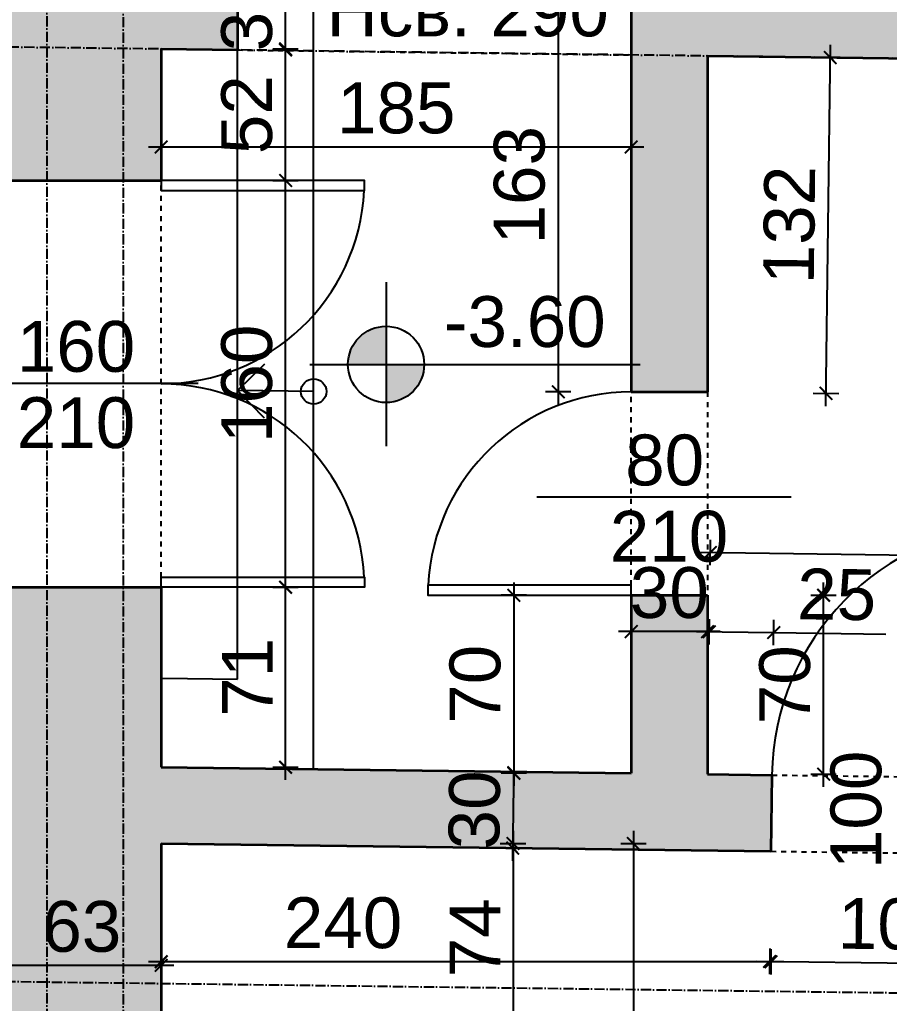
# Model space of a CAD drawing. Header units: inches. Extents: x -72385 to 39588, y -6525 to 66685.
# Drawn here: x -47195.6 to -46853.2, y 30068.7 to 30455.5 of the extents above; entities that cross this region are included whole.
import ezdxf

# ---------------------------------------------------------------- set-up
doc = ezdxf.new("R2010")
doc.units = ezdxf.units.IN
doc.header["$MEASUREMENT"] = 0
doc.linetypes.add('DashDot', pattern=[0.6, 0.4, -0.1, 0, -0.1])
doc.linetypes.add('Hidden', pattern=[0.4, 0.2, -0.2])
for name, color, linetype, lineweight in [('Врати', 251, 'Continuous', 25), ('Изгледни линии', 253, 'Continuous', 25), ('Линия на разрез', 252, 'DashDot', 25), ('Надписи Hсв', 252, 'Continuous', 25), ('Надписи врати', 252, 'Continuous', 25), ('Надписи коти вътрешни', 252, 'Continuous', 25), ('Надписи нива', 252, 'Continuous', 25), ('Оси', 252, 'DashDot', 25), ('Пунктир', 253, 'Hidden', 25), ('Разрезни линии', 7, 'Continuous', 35), ('Щрих стени', 254, 'Continuous', 25)]:
    doc.layers.add(name, color=color, linetype=linetype, lineweight=lineweight)
doc.styles.add('Arial Regular', font='arial.ttf')
doc.styles.get("Standard").update_dxf_attribs({"font": 'arial.ttf'})
doc.dimstyles.new('Annotative', dxfattribs={"dimscale": 0, "dimtxt": 20, "dimasz": 5, "dimexe": 5, "dimexo": 5, "dimgap": 5, "dimtad": 1, "dimdec": 0, "dimzin": 0, "dimdsep": 46, "dimtxsty": 'Standard', "dimblk": 'ARCHTICK', "dimcen": 5, "dimdle": 5, "dimadec": 0, "dimazin": 0, "dimtfac": 1, "dimtdec": 0, "dimtofl": 0, "dimtmove": 0, "dimatfit": 3, "dimldrblk": 'ARCHTICK', "dimfxl": 5, "dimfxlon": 1, "dimtolj": 1, "dimtzin": 0, "dimarcsym": 1})

# ---------------------------------------------------------------- blocks, each defined once
blk = doc.blocks.new('_ArchTick')
at = {"color": 0, "linetype": 'ByBlock', "const_width": 0.15}
blk.add_lwpolyline([(-0.5, -0.5), (0.5, 0.5)], dxfattribs=at)
blk = doc.blocks.new('*D110')
at = {"layer": 'Defpoints', "color": 0, "ltscale": 50, "transparency": 16777216}
for p in [(-47139.84, 30131.5), (-47139.84, 30057.29), (-47001.37, 30057.29)]:
    blk.add_point(p, dxfattribs=at)
at = {"layer": 'Надписи коти вътрешни', "color": 0, "lineweight": -2, "ltscale": 50, "transparency": 16777216}
for p, q in [((-47001.37, 30136.5), (-47001.37, 30052.29)), ((-47006.37, 30131.5), (-46996.37, 30131.5)), ((-47006.37, 30057.29), (-46996.37, 30057.29))]:
    blk.add_line(p, q, dxfattribs=at)
at = {"layer": 'Надписи коти вътрешни', "color": 0, "lineweight": -2, "ltscale": 50, "transparency": 16777216, "xscale": 5, "yscale": 5, "zscale": 5}
for p, rotation in [((-47001.37, 30131.5), 90), ((-47001.37, 30057.29), 270)]:
    blk.add_blockref('_ArchTick', p, dxfattribs=dict(at, rotation=rotation))
at = {"layer": 'Надписи коти вътрешни', "color": 0, "ltscale": 50, "transparency": 16777216, "insert": (-47016.37, 30094.39), "char_height": 20, "attachment_point": 5, "rotation": 90}
blk.add_mtext('\\A1;74', dxfattribs=at)
blk = doc.blocks.new('*D4236')
at = {"layer": 'Defpoints', "color": 0, "ltscale": 50, "transparency": 16777216}
for p in [(-47202.34, 30083.57), (-47202.34, 30057.29), (-47139.84, 30057.29)]:
    blk.add_point(p, dxfattribs=at)
at = {"layer": 'Надписи коти вътрешни', "color": 0, "lineweight": -2, "ltscale": 50, "transparency": 16777216}
for p, q in [((-47202.34, 30078.57), (-47202.34, 30088.57)), ((-47139.84, 30078.57), (-47139.84, 30088.57)), ((-47134.84, 30083.57), (-47207.34, 30083.57))]:
    blk.add_line(p, q, dxfattribs=at)
at = {"layer": 'Надписи коти вътрешни', "color": 0, "lineweight": -2, "ltscale": 50, "transparency": 16777216, "xscale": 5, "yscale": 5, "zscale": 5, "rotation": 180}
blk.add_blockref('_ArchTick', (-47202.34, 30083.57), dxfattribs=at)
at = {"layer": 'Надписи коти вътрешни', "color": 0, "lineweight": -2, "ltscale": 50, "transparency": 16777216, "xscale": 5, "yscale": 5, "zscale": 5}
blk.add_blockref('_ArchTick', (-47139.84, 30083.57), dxfattribs=at)
at = {"layer": 'Надписи коти вътрешни', "color": 0, "ltscale": 50, "transparency": 16777216, "insert": (-47171.09, 30098.79), "char_height": 20, "attachment_point": 5}
blk.add_mtext('\\A1;63', dxfattribs=at)
blk = doc.blocks.new('*D111')
at = {"layer": 'Defpoints', "color": 0, "ltscale": 50, "transparency": 16777216}
for p in [(-47139.84, 30131.5), (-47139.84, 29861.48), (-46953.98, 29861.48)]:
    blk.add_point(p, dxfattribs=at)
at = {"layer": 'Надписи коти вътрешни', "color": 0, "lineweight": -2, "ltscale": 50, "transparency": 16777216}
for p, q in [((-46953.98, 30136.5), (-46953.98, 29856.48)), ((-46958.98, 30131.5), (-46948.98, 30131.5)), ((-46958.98, 29861.48), (-46948.98, 29861.48))]:
    blk.add_line(p, q, dxfattribs=at)
at = {"layer": 'Надписи коти вътрешни', "color": 0, "lineweight": -2, "ltscale": 50, "transparency": 16777216, "xscale": 5, "yscale": 5, "zscale": 5}
for p, rotation in [((-46953.98, 30131.5), 90), ((-46953.98, 29861.48), 270)]:
    blk.add_blockref('_ArchTick', p, dxfattribs=dict(at, rotation=rotation))
at = {"layer": 'Надписи коти вътрешни', "color": 0, "ltscale": 50, "transparency": 16777216, "insert": (-46969.19, 29996.49), "char_height": 20, "attachment_point": 5, "rotation": 90}
blk.add_mtext('\\A1;270', dxfattribs=at)
blk = doc.blocks.new('*D4007')
at = {"layer": 'Defpoints', "color": 0, "ltscale": 50, "transparency": 16777216}
for p in [(-46899.84, 30128.44), (-46799.84, 30127.17), (-46800.39, 30083.89)]:
    blk.add_point(p, dxfattribs=at)
at = {"layer": 'Надписи коти вътрешни', "color": 0, "lineweight": -2, "ltscale": 50, "transparency": 16777216}
for p, q in [((-46900.32, 30090.16), (-46900.45, 30080.16)), ((-46800.32, 30088.89), (-46800.45, 30078.89)), ((-46905.39, 30085.23), (-46795.39, 30083.83))]:
    blk.add_line(p, q, dxfattribs=at)
at = {"layer": 'Надписи коти вътрешни', "color": 0, "lineweight": -2, "ltscale": 50, "transparency": 16777216, "xscale": 5, "yscale": 5, "zscale": 5}
for p, rotation in [((-46900.39, 30085.16), 179.2706286525359), ((-46800.39, 30083.89), 359.2706286525359)]:
    blk.add_blockref('_ArchTick', p, dxfattribs=dict(at, rotation=rotation))
at = {"layer": 'Надписи коти вътрешни', "color": 0, "ltscale": 50, "transparency": 16777216, "insert": (-46850.19, 30099.74), "char_height": 20, "attachment_point": 5, "rotation": 359.2706}
blk.add_mtext('\\A1;100', dxfattribs=at)
blk = doc.blocks.new('*D7182')
at = {"layer": 'Defpoints', "color": 0, "ltscale": 50, "transparency": 16777216}
for p in [(-47139.84, 30131.5), (-46899.84, 30128.44), (-47139.84, 30085)]:
    blk.add_point(p, dxfattribs=at)
at = {"layer": 'Надписи коти вътрешни', "color": 0, "lineweight": -2, "ltscale": 50, "transparency": 16777216}
for p, q in [((-47139.84, 30090), (-47139.84, 30080)), ((-46899.84, 30090), (-46899.84, 30080)), ((-46894.84, 30085), (-47144.84, 30085))]:
    blk.add_line(p, q, dxfattribs=at)
at = {"layer": 'Надписи коти вътрешни', "color": 0, "lineweight": -2, "ltscale": 50, "transparency": 16777216, "xscale": 5, "yscale": 5, "zscale": 5, "rotation": 180}
blk.add_blockref('_ArchTick', (-47139.84, 30085), dxfattribs=at)
at = {"layer": 'Надписи коти вътрешни', "color": 0, "lineweight": -2, "ltscale": 50, "transparency": 16777216, "xscale": 5, "yscale": 5, "zscale": 5}
blk.add_blockref('_ArchTick', (-46899.84, 30085), dxfattribs=at)
at = {"layer": 'Надписи коти вътрешни', "color": 0, "ltscale": 50, "transparency": 16777216, "insert": (-47068.28, 30100.22), "char_height": 20, "attachment_point": 5}
blk.add_mtext('\\A1;240', dxfattribs=at)
blk = doc.blocks.new('*D7176')
at = {"layer": 'Defpoints', "color": 0, "ltscale": 50, "transparency": 16777216}
for p in [(-46898.74, 30214.48), (-46924.84, 30158.77), (-46899.46, 30158.44)]:
    blk.add_point(p, dxfattribs=at)
at = {"layer": 'Надписи коти вътрешни', "color": 0, "lineweight": -2, "ltscale": 50, "transparency": 16777216}
for p, q in [((-46924.19, 30209.8), (-46924.06, 30219.8)), ((-46898.81, 30209.48), (-46898.68, 30219.48)), ((-46929.12, 30214.87), (-46898.74, 30214.48)), ((-46898.74, 30214.48), (-46854.61, 30213.92))]:
    blk.add_line(p, q, dxfattribs=at)
at = {"layer": 'Надписи коти вътрешни', "color": 0, "lineweight": -2, "ltscale": 50, "transparency": 16777216, "xscale": 5, "yscale": 5, "zscale": 5}
for p, rotation in [((-46924.12, 30214.8), 179.2706286525301), ((-46898.74, 30214.48), 359.2706286525301)]:
    blk.add_blockref('_ArchTick', p, dxfattribs=dict(at, rotation=rotation))
at = {"layer": 'Надписи коти вътрешни', "color": 0, "ltscale": 50, "transparency": 16777216, "insert": (-46873.98, 30229.38), "char_height": 20, "attachment_point": 5, "rotation": 359.2706}
blk.add_mtext('\\A1;25', dxfattribs=at)
blk = doc.blocks.new('*D4294')
at = {"layer": 'Defpoints', "color": 0, "ltscale": 50, "transparency": 16777216}
for p in [(-46924.84, 30229.15), (-46879.12, 30229.15), (-46924.84, 30158.77)]:
    blk.add_point(p, dxfattribs=at)
at = {"layer": 'Надписи коти вътрешни', "color": 0, "lineweight": -2, "ltscale": 50, "transparency": 16777216}
for p, q in [((-46879.12, 30153.77), (-46879.12, 30234.15)), ((-46884.12, 30229.15), (-46874.12, 30229.15)), ((-46884.12, 30158.77), (-46874.12, 30158.77))]:
    blk.add_line(p, q, dxfattribs=at)
at = {"layer": 'Надписи коти вътрешни', "color": 0, "lineweight": -2, "ltscale": 50, "transparency": 16777216, "xscale": 5, "yscale": 5, "zscale": 5}
for p, rotation in [((-46879.12, 30229.15), 90), ((-46879.12, 30158.77), 270)]:
    blk.add_blockref('_ArchTick', p, dxfattribs=dict(at, rotation=rotation))
at = {"layer": 'Надписи коти вътрешни', "color": 0, "ltscale": 50, "transparency": 16777216, "insert": (-46894.33, 30193.96), "char_height": 20, "attachment_point": 5, "rotation": 90}
blk.add_mtext('\\A1;70', dxfattribs=at)
blk = doc.blocks.new('*D231')
at = {"layer": 'Defpoints', "color": 0, "ltscale": 50, "transparency": 16777216}
for p in [(-46923.16, 30441.27), (-46876.51, 30440.67), (-46924.84, 30309.16)]:
    blk.add_point(p, dxfattribs=at)
at = {"layer": 'Надписи коти вътрешни', "color": 0, "lineweight": -2, "ltscale": 50, "transparency": 16777216}
for p, q in [((-46878.26, 30303.57), (-46876.45, 30445.67)), ((-46881.51, 30440.74), (-46871.51, 30440.61)), ((-46883.19, 30308.63), (-46873.19, 30308.5))]:
    blk.add_line(p, q, dxfattribs=at)
at = {"layer": 'Надписи коти вътрешни', "color": 0, "lineweight": -2, "ltscale": 50, "transparency": 16777216, "xscale": 5, "yscale": 5, "zscale": 5}
for p, rotation in [((-46876.51, 30440.67), 89.2706286525412), ((-46878.19, 30308.57), 269.2706286525412)]:
    blk.add_blockref('_ArchTick', p, dxfattribs=dict(at, rotation=rotation))
at = {"layer": 'Надписи коти вътрешни', "color": 0, "ltscale": 50, "transparency": 16777216, "insert": (-46892.57, 30374.81), "char_height": 20, "attachment_point": 5, "rotation": 89.2706}
blk.add_mtext('\\A1;132', dxfattribs=at)
blk = doc.blocks.new('*D232')
at = {"layer": 'Defpoints', "color": 0, "ltscale": 50, "transparency": 16777216}
for p in [(-46954.84, 30405.49), (-47139.84, 30161.5), (-46954.84, 30161.5)]:
    blk.add_point(p, dxfattribs=at)
at = {"layer": 'Надписи коти вътрешни', "color": 0, "lineweight": -2, "ltscale": 50, "transparency": 16777216}
for p, q in [((-47139.84, 30400.49), (-47139.84, 30410.49)), ((-46954.84, 30400.49), (-46954.84, 30410.49)), ((-47144.84, 30405.49), (-46949.84, 30405.49))]:
    blk.add_line(p, q, dxfattribs=at)
at = {"layer": 'Надписи коти вътрешни', "color": 0, "lineweight": -2, "ltscale": 50, "transparency": 16777216, "xscale": 5, "yscale": 5, "zscale": 5, "rotation": 180}
blk.add_blockref('_ArchTick', (-47139.84, 30405.49), dxfattribs=at)
at = {"layer": 'Надписи коти вътрешни', "color": 0, "lineweight": -2, "ltscale": 50, "transparency": 16777216, "xscale": 5, "yscale": 5, "zscale": 5}
blk.add_blockref('_ArchTick', (-46954.84, 30405.49), dxfattribs=at)
at = {"layer": 'Надписи коти вътрешни', "color": 0, "ltscale": 50, "transparency": 16777216, "insert": (-47047.34, 30420.7), "char_height": 20, "attachment_point": 5}
blk.add_mtext('\\A1;185', dxfattribs=at)
blk = doc.blocks.new('*D3959')
at = {"layer": 'Defpoints', "color": 0, "ltscale": 50, "transparency": 16777216}
for p in [(-46954.84, 30471.67), (-46983.58, 30309.16), (-46954.84, 30309.16)]:
    blk.add_point(p, dxfattribs=at)
at = {"layer": 'Надписи коти вътрешни', "color": 0, "lineweight": -2, "ltscale": 50, "transparency": 16777216}
for p, q in [((-46983.58, 30476.67), (-46983.58, 30304.16)), ((-46978.58, 30471.67), (-46988.58, 30471.67)), ((-46978.58, 30309.16), (-46988.58, 30309.16))]:
    blk.add_line(p, q, dxfattribs=at)
at = {"layer": 'Надписи коти вътрешни', "color": 0, "lineweight": -2, "ltscale": 50, "transparency": 16777216, "xscale": 5, "yscale": 5, "zscale": 5}
for p, rotation in [((-46983.58, 30471.67), 90), ((-46983.58, 30309.16), 270)]:
    blk.add_blockref('_ArchTick', p, dxfattribs=dict(at, rotation=rotation))
at = {"layer": 'Надписи коти вътрешни', "color": 0, "ltscale": 50, "transparency": 16777216, "insert": (-46998.8, 30390.42), "char_height": 20, "attachment_point": 5, "rotation": 90}
blk.add_mtext('\\A1;163', dxfattribs=at)
blk = doc.blocks.new('*D7185')
at = {"layer": 'Defpoints', "color": 0, "ltscale": 50, "transparency": 16777216}
for p in [(-46954.84, 30229.15), (-47001.02, 30159.15), (-46954.84, 30159.15)]:
    blk.add_point(p, dxfattribs=at)
at = {"layer": 'Надписи коти вътрешни', "color": 0, "lineweight": -2, "ltscale": 50, "transparency": 16777216}
for p, q in [((-47001.02, 30234.15), (-47001.02, 30154.15)), ((-46996.02, 30229.15), (-47006.02, 30229.15)), ((-46996.02, 30159.15), (-47006.02, 30159.15))]:
    blk.add_line(p, q, dxfattribs=at)
at = {"layer": 'Надписи коти вътрешни', "color": 0, "lineweight": -2, "ltscale": 50, "transparency": 16777216, "xscale": 5, "yscale": 5, "zscale": 5}
for p, rotation in [((-47001.02, 30229.15), 90), ((-47001.02, 30159.15), 270)]:
    blk.add_blockref('_ArchTick', p, dxfattribs=dict(at, rotation=rotation))
at = {"layer": 'Надписи коти вътрешни', "color": 0, "ltscale": 50, "transparency": 16777216, "insert": (-47016.23, 30194.15), "char_height": 20, "attachment_point": 5, "rotation": 90}
blk.add_mtext('\\A1;70', dxfattribs=at)
blk = doc.blocks.new('*D251')
at = {"layer": 'Defpoints', "color": 0, "ltscale": 50, "transparency": 16777216}
for p in [(-47139.84, 30232.3), (-47090.88, 30232.3), (-47139.84, 30161.5)]:
    blk.add_point(p, dxfattribs=at)
at = {"layer": 'Надписи коти вътрешни', "color": 0, "lineweight": -2, "ltscale": 50, "transparency": 16777216}
for p, q in [((-47090.88, 30156.5), (-47090.88, 30237.3)), ((-47095.88, 30232.3), (-47085.88, 30232.3)), ((-47095.88, 30161.5), (-47085.88, 30161.5))]:
    blk.add_line(p, q, dxfattribs=at)
at = {"layer": 'Надписи коти вътрешни', "color": 0, "lineweight": -2, "ltscale": 50, "transparency": 16777216, "xscale": 5, "yscale": 5, "zscale": 5}
for p, rotation in [((-47090.88, 30232.3), 90), ((-47090.88, 30161.5), 270)]:
    blk.add_blockref('_ArchTick', p, dxfattribs=dict(at, rotation=rotation))
at = {"layer": 'Надписи коти вътрешни', "color": 0, "ltscale": 50, "transparency": 16777216, "insert": (-47105.92, 30196.9), "char_height": 20, "attachment_point": 5, "rotation": 90}
blk.add_mtext('\\A1;71', dxfattribs=at)
blk = doc.blocks.new('*D252')
at = {"layer": 'Defpoints', "color": 0, "ltscale": 50, "transparency": 16777216}
for p in [(-47139.84, 30392.32), (-47090.88, 30392.32), (-47139.84, 30232.3)]:
    blk.add_point(p, dxfattribs=at)
at = {"layer": 'Надписи коти вътрешни', "color": 0, "lineweight": -2, "ltscale": 50, "transparency": 16777216}
for p, q in [((-47090.88, 30227.3), (-47090.88, 30397.32)), ((-47095.88, 30392.32), (-47085.88, 30392.32)), ((-47095.88, 30232.3), (-47085.88, 30232.3))]:
    blk.add_line(p, q, dxfattribs=at)
at = {"layer": 'Надписи коти вътрешни', "color": 0, "lineweight": -2, "ltscale": 50, "transparency": 16777216, "xscale": 5, "yscale": 5, "zscale": 5}
for p, rotation in [((-47090.88, 30392.32), 90), ((-47090.88, 30232.3), 270)]:
    blk.add_blockref('_ArchTick', p, dxfattribs=dict(at, rotation=rotation))
at = {"layer": 'Надписи коти вътрешни', "color": 0, "ltscale": 50, "transparency": 16777216, "insert": (-47106.09, 30312.31), "char_height": 20, "attachment_point": 5, "rotation": 90}
blk.add_mtext('\\A1;160', dxfattribs=at)
blk = doc.blocks.new('*D253')
at = {"layer": 'Defpoints', "color": 0, "ltscale": 50, "transparency": 16777216}
for p in [(-47139.84, 30444.03), (-47090.88, 30444.03), (-47139.84, 30392.32)]:
    blk.add_point(p, dxfattribs=at)
at = {"layer": 'Надписи коти вътрешни', "color": 0, "lineweight": -2, "ltscale": 50, "transparency": 16777216}
for p, q in [((-47090.88, 30387.32), (-47090.88, 30449.03)), ((-47095.88, 30444.03), (-47085.88, 30444.03)), ((-47095.88, 30392.32), (-47085.88, 30392.32))]:
    blk.add_line(p, q, dxfattribs=at)
at = {"layer": 'Надписи коти вътрешни', "color": 0, "lineweight": -2, "ltscale": 50, "transparency": 16777216, "xscale": 5, "yscale": 5, "zscale": 5}
for p, rotation in [((-47090.88, 30444.03), 90), ((-47090.88, 30392.32), 270)]:
    blk.add_blockref('_ArchTick', p, dxfattribs=dict(at, rotation=rotation))
at = {"layer": 'Надписи коти вътрешни', "color": 0, "ltscale": 50, "transparency": 16777216, "insert": (-47106.09, 30418.17), "char_height": 20, "attachment_point": 5, "rotation": 90}
blk.add_mtext('\\A1;52', dxfattribs=at)
blk = doc.blocks.new('*D3958')
at = {"layer": 'Defpoints', "color": 0, "ltscale": 50, "transparency": 16777216}
for p in [(-47109.84, 30473.65), (-47090.88, 30473.65), (-47109.84, 30443.64)]:
    blk.add_point(p, dxfattribs=at)
at = {"layer": 'Надписи коти вътрешни', "color": 0, "lineweight": -2, "ltscale": 50, "transparency": 16777216}
for p, q in [((-47090.88, 30438.64), (-47090.88, 30478.65)), ((-47095.88, 30473.65), (-47085.88, 30473.65)), ((-47095.88, 30443.64), (-47085.88, 30443.64))]:
    blk.add_line(p, q, dxfattribs=at)
at = {"layer": 'Надписи коти вътрешни', "color": 0, "lineweight": -2, "ltscale": 50, "transparency": 16777216, "xscale": 5, "yscale": 5, "zscale": 5}
for p, rotation in [((-47090.88, 30473.65), 90), ((-47090.88, 30443.64), 270)]:
    blk.add_blockref('_ArchTick', p, dxfattribs=dict(at, rotation=rotation))
at = {"layer": 'Надписи коти вътрешни', "color": 0, "ltscale": 50, "transparency": 16777216, "insert": (-47106.1, 30458.64), "char_height": 20, "attachment_point": 5, "rotation": 90}
blk.add_mtext('\\A1;30', dxfattribs=at)
blk = doc.blocks.new('*D4335')
at = {"layer": 'Defpoints', "color": 0, "ltscale": 50, "transparency": 16777216}
for p in [(-46568.73, 30241.49), (-46924.84, 30158.77), (-46569.84, 30154.25)]:
    blk.add_point(p, dxfattribs=at)
at = {"layer": 'Надписи коти вътрешни', "color": 0, "lineweight": -2, "ltscale": 50, "transparency": 16777216}
for p, q in [((-46923.79, 30241.01), (-46923.66, 30251.01)), ((-46928.73, 30246.07), (-46563.73, 30241.43)), ((-46568.79, 30236.49), (-46568.66, 30246.49))]:
    blk.add_line(p, q, dxfattribs=at)
at = {"layer": 'Надписи коти вътрешни', "color": 0, "lineweight": -2, "ltscale": 50, "transparency": 16777216, "xscale": 5, "yscale": 5, "zscale": 5}
for p, rotation in [((-46923.73, 30246.01), 179.270628652538), ((-46568.73, 30241.49), 359.270628652538)]:
    blk.add_blockref('_ArchTick', p, dxfattribs=dict(at, rotation=rotation))
at = {"layer": 'Надписи коти вътрешни', "color": 0, "ltscale": 50, "transparency": 16777216, "insert": (-46746.03, 30258.97), "char_height": 20, "attachment_point": 5, "rotation": 359.2706}
blk.add_mtext('\\A1;355', dxfattribs=at)
blk = doc.blocks.new('*D7173')
at = {"layer": 'Defpoints', "color": 0, "ltscale": 10, "transparency": 16777216}
for p in [(-46954.84, 30214.87), (-46954.84, 30158.77), (-46924.84, 30158.77)]:
    blk.add_point(p, dxfattribs=at)
at = {"layer": 'Надписи коти вътрешни', "color": 0, "lineweight": -2, "ltscale": 10, "transparency": 16777216}
for p, q in [((-46954.84, 30209.87), (-46954.84, 30219.87)), ((-46924.84, 30209.87), (-46924.84, 30219.87)), ((-46919.84, 30214.87), (-46959.84, 30214.87))]:
    blk.add_line(p, q, dxfattribs=at)
at = {"layer": 'Надписи коти вътрешни', "color": 0, "lineweight": -2, "ltscale": 10, "transparency": 16777216, "xscale": 5, "yscale": 5, "zscale": 5}
for p, rotation in [((-46954.84, 30214.87), 180.000000000007), ((-46924.84, 30214.87), 6.95443702625198e-12)]:
    blk.add_blockref('_ArchTick', p, dxfattribs=dict(at, rotation=rotation))
at = {"layer": 'Надписи коти вътрешни', "color": 0, "ltscale": 10, "transparency": 16777216, "insert": (-46939.84, 30230.08), "char_height": 20, "attachment_point": 5}
blk.add_mtext('\\A1;30', dxfattribs=at)
blk = doc.blocks.new('*D7184')
at = {"layer": 'Defpoints', "color": 0, "ltscale": 10, "transparency": 16777216}
for p in [(-46954.84, 30158.77), (-47001.46, 30129.74), (-46955.21, 30129.15)]:
    blk.add_point(p, dxfattribs=at)
at = {"layer": 'Надписи коти вътрешни', "color": 0, "lineweight": -2, "ltscale": 10, "transparency": 16777216}
for p, q in [((-47001.02, 30164.35), (-47001.52, 30124.74)), ((-46996.08, 30159.29), (-47006.08, 30159.42)), ((-46996.46, 30129.67), (-47006.46, 30129.8))]:
    blk.add_line(p, q, dxfattribs=at)
at = {"layer": 'Надписи коти вътрешни', "color": 0, "lineweight": -2, "ltscale": 10, "transparency": 16777216, "xscale": 5, "yscale": 5, "zscale": 5}
for p, rotation in [((-47001.08, 30159.35), 89.27062865252974), ((-47001.46, 30129.74), 269.2706286525298)]:
    blk.add_blockref('_ArchTick', p, dxfattribs=dict(at, rotation=rotation))
at = {"layer": 'Надписи коти вътрешни', "color": 0, "ltscale": 10, "transparency": 16777216, "insert": (-47016.49, 30144.74), "char_height": 20, "attachment_point": 5, "rotation": 89.2706}
blk.add_mtext('\\A1;30', dxfattribs=at)

msp = doc.modelspace()

# ---------------------------------------------------------------- hatches: boundary and pattern name
at = {"layer": 'Надписи нива', "ltscale": 50}
h = msp.add_hatch(color=256, dxfattribs=at)
h.dxf.hatch_style = 1
h.paths.add_polyline_path([(-47051.34, 30304.96, 0.414214), (-47036.34, 30319.96), (-47051.34, 30319.96)])
h.paths.add_polyline_path([(-47051.34, 30319.96), (-47051.34, 30334.96, 0.414214), (-47066.34, 30319.96)])
at = {"layer": 'Щрих стени', "ltscale": 10}
h = msp.add_hatch(color=256, dxfattribs=at)
h.dxf.hatch_style = 1
h.paths.add_polyline_path([(-50167.34, 31065.12), (-50134.82, 31064.7), (-50134.38, 31099.7), (-50234.39, 31100.97), (-50234.84, 31065.98), (-50202.34, 31065.56), (-50202.34, 31035.56), (-50197.34, 31035.5), (-50197.34, 30530.45), (-50232.34, 30530.9), (-50232.34, 30470.89), (-50752.34, 30477.51), (-50752.34, 30537.52), (-50817.34, 30538.35), (-50817.34, 30478.34), (-51347.34, 30485.09), (-51347.34, 30540.09), (-51367.34, 30540.35), (-51367.34, 30552.85), (-51397.34, 30552.85), (-51397.34, 30540.73), (-51402.34, 30540.79), (-51402.34, 30513.29), (-51416.96, 30513.48), (-51417.34, 30483.48), (-51397.34, 30483.23), (-51397.34, 30175.7), (-51367.34, 30175.7), (-51367.34, 30185.32), (-51222.34, 30183.47), (-51221.96, 30213.47), (-51367.34, 30215.32), (-51367.34, 30455.34), (-51097.34, 30451.9), (-51097.34, 30211.88), (-51121.96, 30212.2), (-51122.34, 30182.2), (-51042.34, 30181.18), (-51041.96, 30211.18), (-51067.34, 30211.5), (-51067.34, 30451.52), (-50797.34, 30448.08), (-50797.34, 30208.06), (-50941.96, 30209.91), (-50942.34, 30179.91), (-50667.34, 30176.41), (-50666.96, 30206.4), (-50767.34, 30207.68), (-50767.34, 30447.7), (-50497.34, 30444.26), (-50497.34, 30359.26), (-50467.34, 30359.26), (-50467.34, 30431.38), (-50197.34, 30427.94), (-50197.34, 30212.93), (-50467.34, 30216.36), (-50467.34, 30289.25), (-50497.34, 30289.25), (-50497.34, 30204.25), (-50566.96, 30205.13), (-50567.34, 30175.13), (-47202.34, 30132.3), (-47202.34, 30057.29), (-47139.84, 30057.29), (-47139.84, 30131.5), (-46899.84, 30128.44), (-46899.46, 30158.44), (-46924.84, 30158.77), (-46924.84, 30229.15), (-46954.84, 30229.15), (-46954.84, 30159.15), (-47139.84, 30161.5), (-47139.84, 30232.3), (-47202.34, 30232.3), (-47202.34, 30162.3), (-49017.34, 30185.4), (-49017.34, 30225.79), (-49047.34, 30225.79), (-49047.34, 30185.79), (-50167.34, 30200.04)])
h.paths.add_polyline_path([(-50434.38, 31103.52), (-50534.39, 31104.79), (-50534.84, 31069.79), (-50434.82, 31068.52)])
h.paths.add_polyline_path([(-50734.38, 31107.34), (-50834.39, 31108.61), (-50834.84, 31073.61), (-50802.34, 31073.2), (-50802.34, 31043.2), (-50767.34, 31042.75), (-50767.34, 31072.75), (-50734.82, 31072.34)])
h.paths.add_polyline_path([(-51034.38, 31111.16), (-51134.39, 31112.43), (-51134.84, 31077.43), (-51034.82, 31076.16)])
h = msp.add_hatch(color=256, dxfattribs=at)
h.dxf.hatch_style = 1
h.paths.add_polyline_path([(-46804.39, 31057.31), (-46904.39, 31058.58), (-46904.84, 31023.58), (-46804.84, 31022.31)])
h.paths.add_polyline_path([(-47104.39, 31061.13), (-47234.39, 31062.78), (-47234.84, 31027.78), (-47202.34, 31027.37), (-47202.34, 30732.34), (-47431.96, 30735.27), (-47432.34, 30705.27), (-47202.34, 30702.34), (-47202.34, 30642.34), (-47139.84, 30642.34), (-47139.84, 30996.57), (-47137.34, 30996.54), (-47137.34, 31026.54), (-47104.84, 31026.13)])
h.paths.add_polyline_path([(-47434.39, 31065.33), (-47566.89, 31067.01), (-47567.34, 31032.02), (-47567.34, 30612.04), (-47537.34, 30612.04), (-47537.34, 30706.61), (-47512.34, 30706.29), (-47511.96, 30736.29), (-47537.34, 30736.61), (-47537.34, 31031.63), (-47434.84, 31030.33)], flags=17)
h.paths.add_polyline_path([(-47766.88, 31069.56), (-47834.39, 31070.42), (-47834.84, 31035.42), (-47802.34, 31035.01), (-47802.34, 31005.01), (-47767.34, 31004.56), (-47767.34, 31034.56)], flags=17)
h.paths.add_polyline_path([(-48034.39, 31072.96), (-48134.39, 31074.24), (-48134.84, 31039.24), (-48034.84, 31037.97)], flags=17)
h.paths.add_polyline_path([(-48334.39, 31076.78), (-48434.39, 31078.06), (-48434.84, 31043.06), (-48402.34, 31042.65), (-48402.34, 31012.64), (-48367.34, 31012.2), (-48367.34, 31042.2), (-48334.84, 31041.79)], flags=17)
h.paths.add_polyline_path([(-48634.39, 31080.6), (-48761.72, 31082.22), (-48762.16, 31047.23), (-48757.34, 31047.17), (-48757.34, 30777.14), (-48727.34, 30777.14), (-48727.34, 30791.76), (-48622.34, 30790.43), (-48622.34, 30650.41), (-48727.34, 30651.75), (-48727.34, 30697.14), (-48757.34, 30697.14), (-48757.34, 30652.13), (-48807.34, 30652.77), (-48807.72, 30622.77), (-48639.84, 30620.63), (-48639.84, 30450.62), (-48982.34, 30454.98), (-48982.34, 30515.81), (-49047.34, 30515.81), (-49047.34, 30385.8), (-49017.34, 30385.8), (-49017.34, 30425.42), (-47202.34, 30402.32), (-47202.34, 30392.32), (-47139.84, 30392.32), (-47139.84, 30444.03), (-47109.84, 30443.64), (-47109.84, 30473.65), (-47139.84, 30474.03), (-47139.84, 30542.33), (-47202.34, 30542.33), (-47202.34, 30432.32), (-47537.34, 30436.58), (-47537.34, 30512.04), (-47567.34, 30512.04), (-47567.34, 30436.97), (-47752.34, 30439.32), (-47752.34, 30504.33), (-47817.34, 30505.15), (-47817.34, 30470.15), (-47837.34, 30470.41), (-47837.34, 30440.4), (-48352.34, 30446.96), (-48352.34, 30511.97), (-48417.34, 30512.79), (-48417.34, 30447.79), (-48609.84, 30450.24), (-48609.84, 30820.27), (-48727.34, 30821.76), (-48727.34, 31046.78), (-48634.84, 31045.61)])
h.paths.add_polyline_path([(-48887.34, 30653.79), (-48967.34, 30654.81), (-48967.34, 31049.84), (-48962.15, 31049.77), (-48961.7, 31084.77), (-49034.39, 31085.7), (-49034.84, 31050.7), (-49022.34, 31050.54), (-49022.34, 31020.54), (-48997.34, 31020.22), (-48997.34, 30655.19), (-49047.34, 30655.82), (-49047.34, 30615.82), (-48982.34, 30615.82), (-48982.34, 30624.99), (-48887.72, 30623.79)])
h.paths.add_polyline_path([(-49234.38, 31088.24), (-49334.39, 31089.51), (-49334.84, 31054.52), (-49234.82, 31053.24)])
h.paths.add_polyline_path([(-49534.38, 31092.06), (-49634.39, 31093.33), (-49634.84, 31058.34), (-49602.34, 31057.92), (-49602.34, 31027.92), (-49567.34, 31027.47), (-49567.34, 31057.48), (-49534.82, 31057.06)])
h.paths.add_polyline_path([(-49834.38, 31095.88), (-49934.39, 31097.15), (-49934.84, 31062.16), (-49834.82, 31060.88)])
h.paths.add_polyline_path([(-49552.34, 30522.24), (-49617.34, 30523.07), (-49617.34, 30503.07), (-49637.34, 30503.32), (-49637.34, 30453.32), (-49617.34, 30453.06), (-49617.34, 30433.06), (-49552.34, 30432.23)])
h = msp.add_hatch(color=256, dxfattribs=at)
h.dxf.hatch_style = 1
h.paths.add_polyline_path([(-48629.84, 29910.45), (-48741.97, 29911.88), (-48742.35, 29881.88), (-48630.22, 29880.45)])
h.paths.add_polyline_path([(-48351.96, 29906.91), (-48469.84, 29908.41), (-48470.22, 29878.41), (-48417.34, 29877.74), (-48417.34, 29812.74), (-48399.84, 29812.51), (-48399.84, 29307.47), (-48402.34, 29307.51), (-48402.34, 29277.5), (-48434.84, 29277.92), (-48435.28, 29242.92), (-48335.28, 29241.65), (-48334.84, 29276.64), (-48367.34, 29277.06), (-48367.34, 29307.06), (-48369.84, 29307.09), (-48369.84, 29812.13), (-48352.34, 29811.91), (-48352.34, 29876.91)])
h.paths.add_polyline_path([(-48634.84, 29280.46), (-48734.84, 29281.74), (-48735.28, 29246.74), (-48635.28, 29245.47)])
h.paths.add_polyline_path([(-48034.84, 29272.82), (-48134.84, 29274.1), (-48135.28, 29239.1), (-48035.28, 29237.83)])
h.paths.add_polyline_path([(-47734.84, 29269.01), (-47767.34, 29269.42), (-47767.34, 29299.42), (-47769.84, 29299.45), (-47769.84, 29804.49), (-47752.34, 29804.27), (-47752.34, 29869.28), (-47751.96, 29899.27), (-47869.84, 29900.77), (-47870.22, 29870.78), (-47817.34, 29870.1), (-47817.34, 29805.1), (-47799.84, 29804.88), (-47799.84, 29299.84), (-47802.34, 29299.87), (-47802.34, 29269.86), (-47834.84, 29270.28), (-47835.28, 29235.28), (-47735.28, 29234.01)])
h.paths.add_polyline_path([(-48029.84, 29902.81), (-48141.97, 29904.24), (-48142.35, 29874.24), (-48030.22, 29872.81)])
h.paths.add_polyline_path([(-47409.84, 29894.92), (-47541.97, 29896.6), (-47542.35, 29866.6), (-47410.22, 29864.92)])
h.paths.add_polyline_path([(-47434.84, 29265.19), (-47534.84, 29266.46), (-47535.28, 29231.46), (-47435.28, 29230.19)])
h.paths.add_polyline_path([(-47104.84, 29260.99), (-47137.34, 29261.4), (-47137.34, 29291.4), (-47139.84, 29291.43), (-47139.84, 29831.48), (-46970.22, 29829.32), (-46969.84, 29859.31), (-47139.84, 29861.48), (-47139.84, 29877.29), (-47149.84, 29877.29), (-47149.84, 29861.61), (-47169.84, 29861.86), (-47169.84, 29891.86), (-47249.84, 29892.88), (-47250.22, 29862.88), (-47202.34, 29862.27), (-47202.34, 29832.27), (-47169.84, 29831.86), (-47169.84, 29291.82), (-47202.34, 29292.23), (-47202.34, 29262.23), (-47234.84, 29262.64), (-47235.28, 29227.64), (-47105.28, 29225.99)])
h.paths.add_polyline_path([(-46299.84, 29850.78), (-46869.84, 29858.04), (-46870.22, 29828.04), (-46599.84, 29824.6), (-46599.84, 29789.6), (-46569.84, 29789.22), (-46569.84, 29284.18), (-46572.34, 29284.21), (-46572.34, 29254.21), (-46604.84, 29254.62), (-46605.28, 29219.62), (-45905.28, 29210.71), (-45904.84, 29245.71), (-45937.34, 29246.12), (-45937.34, 29276.12), (-45939.84, 29276.16), (-45939.84, 29813.7), (-45864.84, 29812.74), (-45864.84, 29815.24), (-45715.22, 29813.34), (-45714.84, 29843.34), (-46199.84, 29849.51), (-46200.22, 29819.51), (-46024.84, 29817.28), (-46024.84, 29814.78), (-45969.84, 29814.08), (-45969.84, 29276.54), (-45972.34, 29276.57), (-45972.34, 29246.57), (-46537.34, 29253.76), (-46537.34, 29283.76), (-46539.84, 29283.79), (-46539.84, 29823.84), (-46300.22, 29820.79)])
h.paths.add_polyline_path([(-46804.84, 29257.17), (-46837.34, 29257.58), (-46837.34, 29277.58), (-46872.34, 29278.03), (-46872.34, 29258.03), (-46904.84, 29258.44), (-46905.28, 29223.44), (-46805.28, 29222.17)])
h.paths.add_polyline_path([(-45604.84, 29241.89), (-45637.34, 29242.3), (-45637.34, 29262.3), (-45672.34, 29262.75), (-45672.34, 29242.75), (-45704.84, 29243.16), (-45705.28, 29208.17), (-45605.28, 29206.89)])
h.paths.add_polyline_path([(-45304.84, 29238.07), (-45337.34, 29238.48), (-45337.34, 29268.49), (-45339.84, 29268.52), (-45339.84, 29458.53), (-45369.84, 29458.53), (-45369.84, 29268.9), (-45372.34, 29268.93), (-45372.34, 29238.93), (-45404.84, 29239.34), (-45405.28, 29204.35), (-45305.28, 29203.07)])
h.paths.add_polyline_path([(-45319.84, 29838.31), (-45339.84, 29838.56), (-45339.84, 29893.95), (-45369.84, 29893.95), (-45369.84, 29838.94), (-45614.84, 29842.06), (-45615.22, 29812.07), (-45369.84, 29808.94), (-45369.84, 29558.54), (-45339.84, 29558.54), (-45339.84, 29808.56), (-45319.84, 29808.31)])
h.paths.add_polyline_path([(-45339.84, 30164.51), (-45369.84, 30164.51), (-45369.84, 30138.97), (-45604.46, 30141.96), (-45604.84, 30111.96), (-45369.84, 30108.97), (-45369.84, 30053.96), (-45339.84, 30053.96)])
h.paths.add_polyline_path([(-45704.46, 30143.23), (-45939.84, 30146.23), (-45939.84, 30416.25), (-45914.84, 30415.93), (-45914.84, 30490.94), (-45939.84, 30491.25), (-45939.84, 30631.27), (-45899.84, 30630.76), (-45899.84, 30840.77), (-45939.84, 30841.28), (-45939.84, 30981.29), (-45937.34, 30981.26), (-45937.34, 31011.27), (-45924.84, 31011.11), (-45924.39, 31046.1), (-45937.34, 31046.27), (-45937.34, 31066.27), (-45972.34, 31066.72), (-45972.34, 31046.71), (-46129.84, 31048.72), (-46129.84, 31068.72), (-46159.84, 31069.1), (-46159.84, 31049.1), (-46349.84, 31051.52), (-46349.84, 31071.52), (-46379.84, 31071.9), (-46379.84, 31051.9), (-46537.34, 31053.91), (-46537.34, 31073.91), (-46572.34, 31074.35), (-46572.34, 31054.35), (-46604.39, 31054.76), (-46604.84, 31019.76), (-46572.34, 31019.35), (-46572.34, 31004.35), (-45969.84, 30996.68), (-45969.84, 30444.13), (-46129.84, 30446.17), (-46129.84, 30841.2), (-46619.46, 30847.43), (-46619.84, 30817.44), (-46569.84, 30816.8), (-46569.84, 30526.78), (-46579.84, 30526.9), (-46579.84, 30486.9), (-46604.84, 30487.22), (-46604.84, 30467.22), (-46839.84, 30470.21), (-46839.84, 30820.24), (-46779.84, 30819.47), (-46779.46, 30849.47), (-46869.84, 30850.62), (-46869.84, 30470.59), (-46954.84, 30471.67), (-46954.84, 30309.16), (-46924.84, 30309.16), (-46924.84, 30441.29), (-46569.84, 30436.77), (-46569.84, 30154.25), (-46799.46, 30157.17), (-46799.84, 30127.17), (-46504.84, 30123.42), (-46504.46, 30153.41), (-46539.84, 30153.86), (-46539.84, 30816.42), (-46379.84, 30814.38), (-46379.84, 30151.83), (-46404.46, 30152.14), (-46404.84, 30122.14), (-46324.84, 30121.12), (-46324.46, 30151.12), (-46349.84, 30151.45), (-46349.84, 30418.97), (-45969.84, 30414.13), (-45969.84, 30146.61), (-46224.46, 30149.85), (-46224.84, 30119.85), (-45704.84, 30113.23)])
h.paths.add_polyline_path([(-46159.84, 30446.55), (-46349.84, 30448.97), (-46349.84, 30814), (-46159.84, 30811.58)], flags=16)

# ---------------------------------------------------------------- linework, layer by layer
at = {"layer": 'Врати', "ltscale": 50}
for points in [[(-47139.84, 30392.32), (-47139.84, 30388.32), (-47059.83, 30388.32), (-47059.83, 30392.32)], [(-47139.84, 30232.3), (-47139.84, 30236.3), (-47059.83, 30236.3), (-47059.83, 30232.3)], [(-46954.84, 30229.15), (-46954.84, 30233.15), (-47034.84, 30233.15), (-47034.84, 30229.15)]]:
    msp.add_lwpolyline(points, close=True, dxfattribs=at)
for centre, radius, start, end in [((-47139.84, 30392.32), 80.01, 270, 357.134), ((-47139.84, 30232.3), 80.01, 2.866, 90), ((-46954.84, 30229.15), 80.01, 90, 177.134), ((-46799.46, 30157.17), 100, 92.1366, 179.2706)]:
    msp.add_arc(centre, radius, start, end, dxfattribs=at)
at = {"layer": 'Изгледни линии', "ltscale": 50}
for p, q in [((-47079.84, 30160.74), (-47079.84, 30700.78)), ((-47109.84, 30196.12), (-47109.84, 30443.64)), ((-47139.39, 30196.5), (-47109.84, 30196.12)), ((-46954.84, 30194.15), (-46954.39, 30194.14))]:
    msp.add_line(p, q, dxfattribs=at)
at = {"layer": 'Линия на разрез', "ltscale": 10}
msp.add_lwpolyline([(-52477.21, 30144.44), (-41314.83, 30002.34), (-41314.83, 29502.3), (-40057.72, 29486.3), (-40057.09, 29536.29)], dxfattribs=at)
at = {"layer": 'Надписи врати', "ltscale": 50}
for p, q in [((-47225.36, 30312.53), (-47125.36, 30312.53)), ((-46991.94, 30267.86), (-46891.94, 30267.86))]:
    msp.add_line(p, q, dxfattribs=at)
at = {"layer": 'Надписи нива', "ltscale": 50}
for p, q in [((-47051.34, 30352.28), (-47051.34, 30287.77)), ((-47109.84, 30309.68), (-47099.1, 30320.15)), ((-47081.34, 30319.96), (-46951.34, 30319.96)), ((-47079.84, 30309.3), (-47109.84, 30309.68)), ((-47109.84, 30309.68), (-47099.37, 30298.94))]:
    msp.add_line(p, q, dxfattribs=at)
for centre, radius in [((-47051.34, 30319.96), 15), ((-47079.84, 30309.3), 5)]:
    msp.add_circle(centre, radius, dxfattribs=at)
at = {"layer": 'Оси', "ltscale": 10}
msp.add_line((-39839.84, 30351.09), (-52799.84, 30516.08), dxfattribs=at)
for points in [[(-47204.84, 31544.94), (-47204.84, 31524.68), (-47184.84, 31524.42), (-47184.84, 28764.72), (-47204.84, 28764.97), (-47204.84, 28744.72)], [(-47134.84, 31544.04), (-47134.84, 31523.79), (-47154.84, 31524.04), (-47154.84, 28764.34), (-47134.84, 28764.08), (-47134.84, 28743.83)]]:
    msp.add_lwpolyline(points, dxfattribs=at)
at = {"layer": 'Пунктир', "ltscale": 10}
for p, q in [((-47109.84, 30443.64), (-46954.84, 30441.67)), ((-47139.84, 30232.3), (-47139.84, 30392.32)), ((-46954.84, 30229.15), (-46954.84, 30309.16)), ((-46924.84, 30309.16), (-46924.84, 30229.15)), ((-46899.46, 30158.44), (-46799.46, 30157.17)), ((-46899.84, 30128.44), (-46799.84, 30127.17))]:
    msp.add_line(p, q, dxfattribs=at)
at = {"layer": 'Разрезни линии', "ltscale": 50}
for p, q in [((-47109.84, 30473.63), (-47109.84, 30443.64)), ((-46954.84, 30471.67), (-46954.84, 30309.16)), ((-47139.84, 30444.03), (-47109.84, 30443.64)), ((-47139.84, 30444.03), (-47139.84, 30392.32)), ((-46924.84, 30441.29), (-46569.84, 30436.77)), ((-46924.84, 30441.29), (-46924.84, 30309.16)), ((-47202.34, 30392.32), (-47139.84, 30392.32)), ((-46954.84, 30309.16), (-46924.84, 30309.16)), ((-47202.34, 30232.3), (-47139.84, 30232.3)), ((-47139.84, 30232.3), (-47139.84, 30161.5)), ((-46954.84, 30229.15), (-46954.84, 30159.15)), ((-46954.84, 30229.15), (-46924.84, 30229.15)), ((-46924.84, 30229.15), (-46924.84, 30158.77)), ((-47139.84, 30161.5), (-46954.84, 30159.15)), ((-46924.84, 30158.77), (-46899.46, 30158.44)), ((-46899.46, 30158.44), (-46899.84, 30128.44)), ((-47139.84, 30131.5), (-47139.84, 30057.29)), ((-47139.84, 30131.5), (-46899.84, 30128.44))]:
    msp.add_line(p, q, dxfattribs=at)

# ---------------------------------------------------------------- texts
at = {"layer": 'Надписи Hсв', "ltscale": 100, "insert": (-47074.76, 30468.99), "char_height": 20, "width": 180.4891, "attachment_point": 1, "style": 'Arial Regular'}
msp.add_mtext('Hсв. 290', dxfattribs=at)
at = {"layer": 'Надписи врати', "ltscale": 100, "char_height": 20, "width": 180.4891, "attachment_point": 1, "style": 'Arial Regular'}
for s, insert in [('160', (-47196.7, 30337.05)), ('210', (-47196.7, 30307.05)), ('80', (-46957.22, 30292.37)), ('210', (-46963.28, 30262.37))]:
    msp.add_mtext(s, dxfattribs=dict(at, insert=insert))
at = {"layer": 'Надписи врати', "ltscale": 100, "insert": (-46876.41, 30121.43), "char_height": 20, "width": 180.4891, "attachment_point": 1, "rotation": 90, "style": 'Arial Regular'}
msp.add_mtext('100', dxfattribs=at)
at = {"layer": 'Надписи нива', "ltscale": 100, "insert": (-47028.58, 30346.81), "char_height": 20, "width": 180.4891, "attachment_point": 1, "style": 'Arial Regular'}
msp.add_mtext('-3.60', dxfattribs=at)

# ---------------------------------------------------------------- dimensions: what is measured, and where the dimension line sits
at = {"layer": 'Надписи коти вътрешни', "ltscale": 50}
dim = msp.add_linear_dim(base=(-47090.88, 30473.65), p1=(-47109.84, 30443.64), p2=(-47109.84, 30473.65), angle=90, dimstyle='Annotative', override={"dimscale": 0, "dimtix": 0, "dimtofl": 0, "dimtmove": 0, "dimatfit": 3}, dxfattribs=at)
dim.commit()
dim.dimension.update_dxf_attribs({"geometry": '*D3958', "text_midpoint": (-47090.88, 30458.64), "dimtype": 128})
for base, p1, p2, picture, middle in [((-46983.58, 30309.16), (-46954.84, 30471.67), (-46954.84, 30309.16), '*D3959', (-46998.8, 30390.42)), ((-47090.88, 30444.03), (-47139.84, 30392.32), (-47139.84, 30444.03), '*D253', (-47106.09, 30418.17)), ((-47090.88, 30392.32), (-47139.84, 30232.3), (-47139.84, 30392.32), '*D252', (-47106.09, 30312.31)), ((-47090.88, 30232.3), (-47139.84, 30161.5), (-47139.84, 30232.3), '*D251', (-47105.92, 30196.9)), ((-47001.02, 30159.15), (-46954.84, 30229.15), (-46954.84, 30159.15), '*D7185', (-47016.23, 30194.15)), ((-46879.12, 30229.15), (-46924.84, 30158.77), (-46924.84, 30229.15), '*D4294', (-46894.33, 30193.96))]:
    dim = msp.add_linear_dim(base=base, p1=p1, p2=p2, angle=90, dimstyle='Annotative', override={"dimscale": 0, "dimtix": 0, "dimtofl": 0, "dimtmove": 0, "dimatfit": 3}, dxfattribs=at)
    dim.commit()
    dim.dimension.update_dxf_attribs({"geometry": picture, "text_midpoint": middle})
for p1, p2, distance, picture, middle in [((-46924.84, 30309.16), (-46923.16, 30441.27), -46.65, '*D231', (-46892.57, 30374.81)), ((-46924.84, 30158.77), (-46569.84, 30154.25), 87.25, '*D4335', (-46746.03, 30258.97)), ((-46924.84, 30158.77), (-46899.46, 30158.44), 56.04, '*D7176', (-46873.98, 30229.38)), ((-47139.84, 30131.5), (-47139.84, 30057.29), 138.46, '*D110', (-47016.37, 30094.39)), ((-47139.84, 30131.5), (-47139.84, 29861.48), 185.86, '*D111', (-46969.19, 29996.49)), ((-46899.84, 30128.44), (-46799.84, 30127.17), -43.29, '*D4007', (-46850.19, 30099.74))]:
    dim = msp.add_aligned_dim(p1=p1, p2=p2, distance=distance, dimstyle='Annotative', override={"dimscale": 0, "dimtix": 0, "dimtofl": 0, "dimtmove": 0, "dimatfit": 3}, dxfattribs=at)
    dim.commit()
    dim.dimension.update_dxf_attribs({"geometry": picture, "text_midpoint": middle})
for base, p1, p2, picture, middle in [((-46954.84, 30405.49), (-47139.84, 30161.5), (-46954.84, 30161.5), '*D232', (-47047.34, 30420.7)), ((-47202.33731907, 30083.57333407), (-47139.83731907, 30057.28960885), (-47202.33731907, 30057.28960885), '*D4236', (-47171.08731907, 30098.79161511))]:
    dim = msp.add_linear_dim(base=base, p1=p1, p2=p2, dimstyle='Annotative', override={"dimscale": 0, "dimtix": 0, "dimtofl": 0, "dimtmove": 0, "dimatfit": 3}, dxfattribs=at)
    dim.commit()
    dim.dimension.update_dxf_attribs({"geometry": picture, "text_midpoint": middle})
at = {"layer": 'Надписи коти вътрешни', "ltscale": 10}
for base, p1, p2, angle, picture, middle in [((-46954.84, 30214.87), (-46924.84, 30158.77), (-46954.84, 30158.77), 180, '*D7173', (-46939.84, 30214.87)), ((-47001.46, 30129.74), (-46954.84, 30158.77), (-46955.21, 30129.15), 269.2706, '*D7184', (-47001.27, 30144.55))]:
    dim = msp.add_linear_dim(base=base, p1=p1, p2=p2, angle=angle, dimstyle='Annotative', override={"dimscale": 0, "dimtix": 0, "dimtofl": 0, "dimtmove": 0, "dimatfit": 3}, dxfattribs=at)
    dim.commit()
    dim.dimension.update_dxf_attribs({"geometry": picture, "text_midpoint": middle, "dimtype": 129})
at = {"layer": 'Надписи коти вътрешни', "ltscale": 50}
dim = msp.add_linear_dim(base=(-47139.84, 30085), p1=(-46899.84, 30128.44), p2=(-47139.84, 30131.5), dimstyle='Annotative', override={"dimscale": 0, "dimtix": 0, "dimtofl": 0, "dimtmove": 0, "dimatfit": 3}, dxfattribs=at)
dim.commit()
dim.dimension.update_dxf_attribs({"geometry": '*D7182', "text_midpoint": (-47068.28, 30085), "dimtype": 128})

doc.saveas('drawing.dxf')
